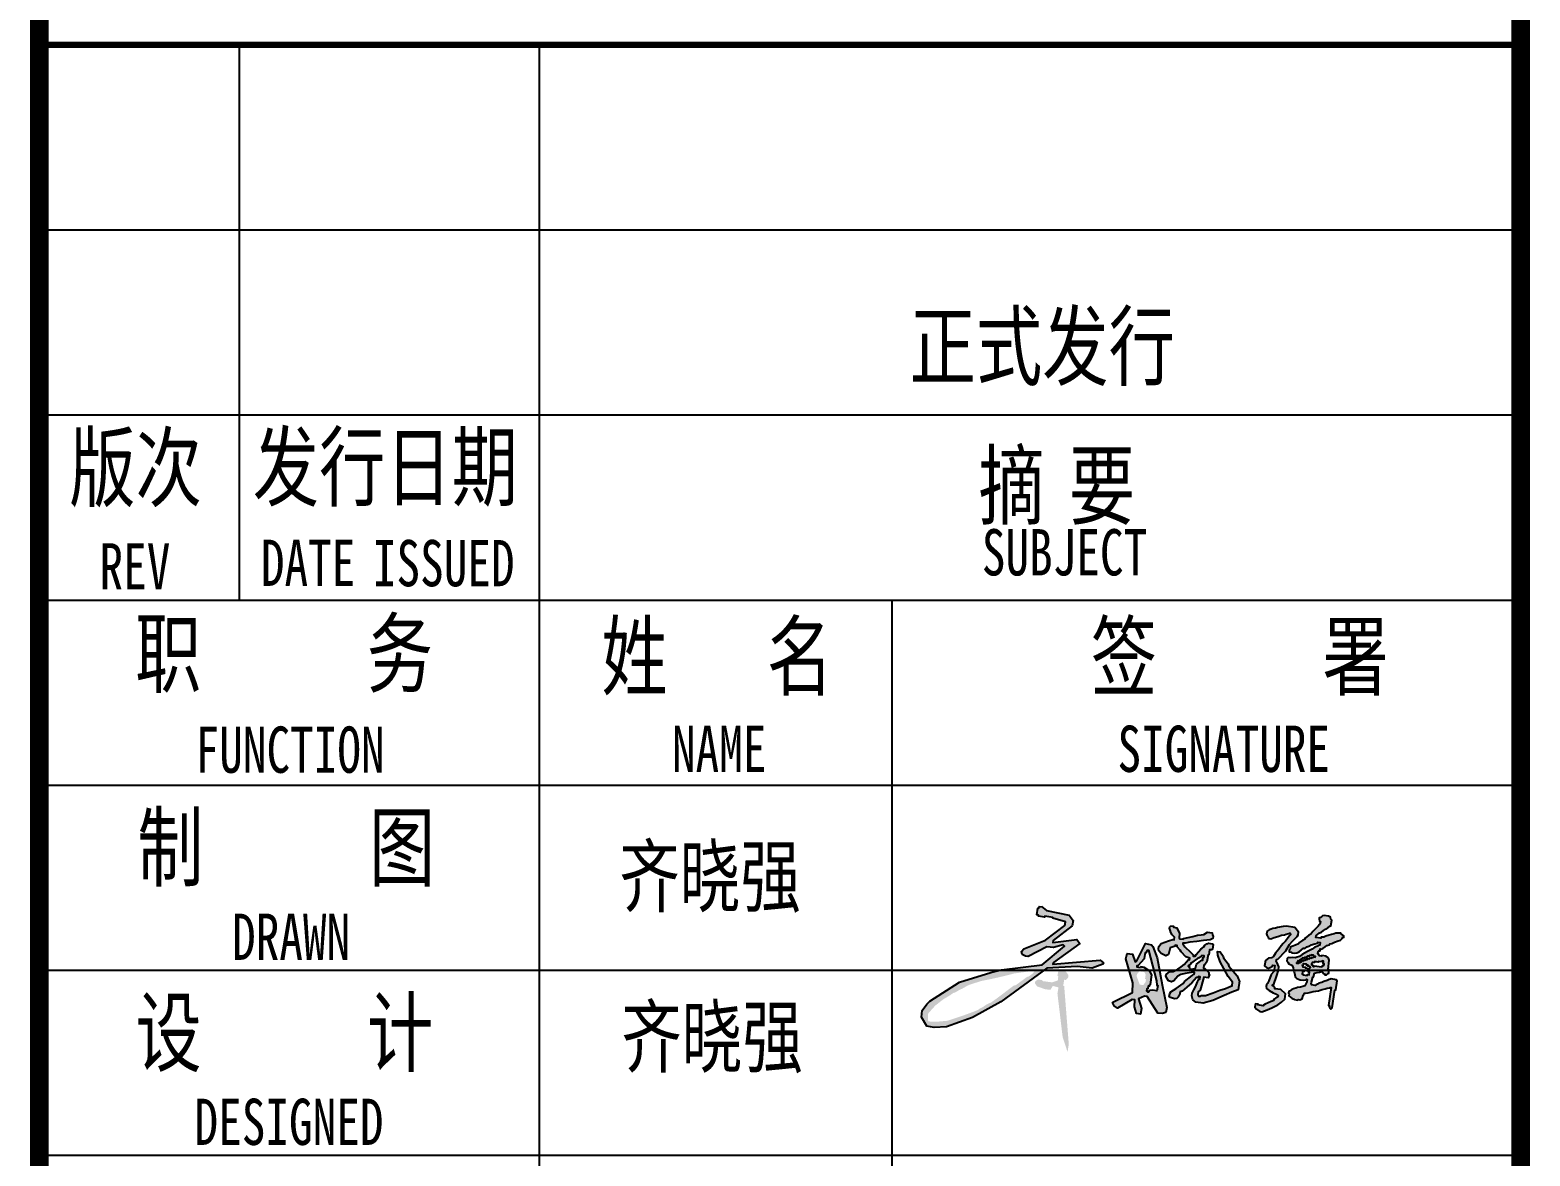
# Model space of a CAD drawing. Extents: x 552102 to 973302, y -80747 to 40012826.
# Drawn here: x 934489 to 942589, y 258834 to 264918 of the extents above; entities that cross this region are included whole.
import ezdxf

# ---------------------------------------------------------------- set-up
doc = ezdxf.new("R2010")
doc.units = 0
doc.header["$LTSCALE"] = 1000
doc.header["$MEASUREMENT"] = 0
doc.layers.add('PUB_TITLE', color=7, linetype='Continuous')
doc.styles.add('-宋体', font='', dxfattribs={"width": 0.8})
doc.styles.get('-宋体').set_extended_font_data('SimSun')

msp = doc.modelspace()

# ---------------------------------------------------------------- hatches: boundary and pattern name
h = msp.add_hatch(color=6)
h.paths.add_polyline_path([(940073.5, 259752.4), (940068.4, 259753.3), (940073.3, 259786.1), (940082, 259784.3), (940094.8, 259796.9), (940096.5, 259811.5), (940076.4, 259838.3), (940051.8, 259841.4), (940042.3, 259834.4), (940036.9, 259806.5), (940041.8, 259805.2), (940038.9, 259781.9), (940008, 259772.1), (939956, 259778.8), (939956.2, 259783.9), (939933, 259787.6), (939918.7, 259778.9), (939914.8, 259768), (939926.7, 259750.6), (939973.4, 259733.8), (940000.4, 259732.7), (940011.5, 259752.5), (940042.7, 259745), (940037.2, 259711.1), (940065.1, 259477.4), (940091.3, 259396.5), (940098.4, 259436.5)])
h.paths.add_polyline_path([(939980.2, 259848.6), (940143.2, 259858.4), (940225.1, 259848.1), (940282.8, 259869.8), (940285.1, 259877.3), (940268.5, 259891.9), (940012.5, 259870.5), (940015.1, 259879.8), (940157.3, 259982.6), (940141.1, 260003.8), (940012.3, 259987.2), (940013.2, 259997.3), (940117, 260078.1), (940121.7, 260105.8), (940101.1, 260134.2), (939977.5, 260160.9), (939953.7, 260179.9), (939937.5, 260182.2), (939936.1, 260172.6), (939931.5, 260173.3), (939926.4, 260136.5), (939935.5, 260135.2), (939933.9, 260129.5), (939967.7, 260124.5), (939968.8, 260129.5), (940011.3, 260122.9), (940011.4, 260118.8), (940080.5, 260098.9), (940077.3, 260079.7), (939973, 259999.2), (939855.4, 259953.3), (939843.4, 259939.5), (939845.8, 259921.9), (939864, 259913.3), (939878.3, 259911.2), (939980.5, 259964.6), (940016.2, 259959.9), (940067.1, 259975.2), (940075, 259968.4), (939953.7, 259866.3), (939735.3, 259840.1), (939677.7, 259824.4), (939508.9, 259772.5), (939348.3, 259671.3), (939331.4, 259653.9), (939306, 259620.2), (939303.8, 259583.2), (939331.3, 259534.8), (939371, 259528.4), (939437.7, 259531.3), (939577.7, 259581.7), (939731.8, 259666.3)])
h.paths.add_polyline_path([(939763, 259725.7), (939709.8, 259685.4), (939676.5, 259661.8), (939665.3, 259658), (939645.2, 259646.8), (939638.8, 259641.2), (939618.4, 259630.8), (939607.5, 259622.7), (939571.8, 259608.8), (939524.8, 259591.5), (939494.6, 259581.3), (939464.1, 259571.3), (939443.8, 259564.7), (939384.8, 259559.1), (939340.6, 259560.9), (939337.2, 259571.1), (939337.5, 259600.4), (939343.3, 259608.7), (939377.7, 259646.8), (939420.5, 259680.4), (939457.6, 259702.4), (939474.8, 259714.8), (939485.6, 259717.9), (939512.2, 259733.6), (939521.7, 259737.3), (939553.9, 259755.6), (939564.1, 259759.8), (939605.4, 259772.9), (939625.2, 259779.4), (939679.6, 259790.1), (939745.6, 259805.2), (939805.2, 259820.4), (939855.1, 259827.2), (939920.2, 259837.2), (939910.3, 259828.8), (939904, 259819.8), (939882.3, 259804.1), (939871.7, 259801), (939860.6, 259792.2), (939811.8, 259756.7), (939800.7, 259754.3)], flags=16)
h.paths.add_polyline_path([(940603.2, 259759.5), (940576.1, 259904.4), (940551.4, 259965.5), (940544.9, 259975.3), (940512.9, 259981.5), (940465.8, 259888.4), (940457.4, 259882.2), (940442.3, 259924.7), (940413.8, 259927.5), (940406.7, 259899.7), (940444.7, 259769), (940441.9, 259716.7), (940335.3, 259665.8), (940334, 259662.9), (940343.5, 259645.6), (940360.7, 259633.2), (940440.7, 259679.1), (940454.2, 259677.8), (940453.4, 259639.5), (940463.8, 259603.4), (940486, 259600.1), (940490.2, 259631.3), (940474.8, 259682.6), (940506.9, 259697.8), (940521, 259695.7), (940578.9, 259604.9), (940602.7, 259603.1), (940623.2, 259609.3), (940627.5, 259636.4)])
h.paths.add_polyline_path([(940481.9, 259759.5), (940464.8, 259804.9), (940466.9, 259820.8), (940471.2, 259819.2), (940477.9, 259832.3), (940505.9, 259828.1), (940513.4, 259813), (940510.1, 259790.6), (940514.8, 259788.4), (940513.6, 259775), (940500.9, 259757.4)], flags=0)
h.paths.add_polyline_path([(940520.4, 259724.9), (940522.2, 259739.1), (940527, 259738.2), (940529.1, 259752.4), (940533.8, 259751.8), (940535.3, 259761.3), (940540, 259760.6), (940547.3, 259812.4), (940536.5, 259833.1), (940505.4, 259852.6), (940486.5, 259855.1), (940485.4, 259850.4), (940466.8, 259853.3), (940468.2, 259862.9), (940472.9, 259862.3), (940507.1, 259900.5), (940512.4, 259933.2), (940517.1, 259932.8), (940523.8, 259946.5), (940529.2, 259945.7), (940572.3, 259780.8), (940573.5, 259756.1), (940578.3, 259755.8), (940573.9, 259726), (940550.6, 259729.4), (940536.2, 259727.5), (940527.9, 259719.4), (940524.6, 259719.5), (940524.9, 259724.1)], flags=16)
h.paths.add_polyline_path([(940855, 259824.4), (940832.8, 259847.6), (940825.3, 259848.4), (940827.1, 259865.7), (940831.1, 259865.7), (940844.1, 259883.4), (940850.6, 259921.5), (940854.4, 259920.9), (940858.5, 259947.9), (940868.2, 259948), (940873.5, 259951.9), (940877.1, 259976.5), (940872.9, 259980.6), (940853.4, 259983.5), (940844.4, 259981), (940833.7, 259973.4), (940827.5, 259964.7), (940811.1, 259951.9), (940786.6, 259921.8), (940780.9, 259912.9), (940770.8, 259913.3), (940771.7, 259919.1), (940755, 259935.5), (940725.6, 259963.5), (940714, 259980.6), (940714.5, 259984.4), (940726.5, 259982.9), (940751.7, 259989.3), (940790, 259993.1), (940826.1, 259998), (940862.2, 260001.6), (940876.8, 260008.2), (940878.4, 260019.2), (940875.1, 260029.4), (940872, 260038.9), (940847.5, 260042.5), (940827.7, 260031.1), (940812.6, 260028.1), (940793.1, 260026.4), (940768.6, 260020.6), (940742.8, 260014.9), (940718.3, 260008.8), (940716.1, 260004.7), (940697.7, 260007.3), (940693.9, 260011.8), (940697, 260035.8), (940681.2, 260067.5), (940662.9, 260070.4), (940663.5, 260074.9), (940649.5, 260076.9), (940644.6, 260072.8), (940642.8, 260064.5), (940645.8, 260054.1), (940649.2, 260042.2), (940656.5, 260028), (940669.9, 260016), (940667.8, 260002), (940660, 260003.2), (940637.6, 259996.5), (940597.3, 259982.8), (940584.3, 259966.4), (940582.3, 259953), (940585, 259942.3), (940597.3, 259928.5), (940621.6, 259915.5), (940637.2, 259922.6), (940646.2, 259958.4), (940672.3, 259967.8), (940672.4, 259972.2), (940682.8, 259970.3), (940682.2, 259965.5), (940699, 259946), (940706, 259937.7), (940730.3, 259909.5), (940751.3, 259903.1), (940750, 259894.2), (940744.1, 259895.1), (940734.2, 259883.1), (940721.6, 259867.8), (940705.6, 259856.3), (940687.6, 259843.4), (940661.9, 259831), (940642.1, 259828.5), (940625.1, 259816.4), (940622.3, 259807.8), (940626.9, 259795.5), (940636.8, 259779.5), (940652.6, 259774.9), (940664.7, 259780.7), (940675.7, 259793.2), (940687.3, 259806.3), (940702.9, 259813.7), (940726.4, 259819.5), (940759.5, 259824.7), (940760.6, 259827.7), (940776.7, 259825.3), (940775.6, 259816.1), (940772.2, 259816.7), (940764.6, 259809.1), (940722.3, 259776.9), (940715.7, 259766.6), (940678, 259739.2), (940648.7, 259720.3), (940643.7, 259712.7), (940640.2, 259695.7), (940648.4, 259689.7), (940668.4, 259682.9), (940681.7, 259685.4), (940688.9, 259692.7), (940696.5, 259702.9), (940699.5, 259720.9), (940710.5, 259725.1), (940736.1, 259745.5), (940762, 259770.1), (940775.8, 259783.3), (940788.3, 259798.7), (940797.3, 259798.8), (940798.5, 259803.6), (940807.2, 259801.5), (940805.8, 259789.7), (940801.3, 259788.5), (940793.9, 259775.4), (940786.9, 259756.9), (940779.9, 259744), (940773.1, 259730.9), (940764.3, 259714), (940762.1, 259699.1), (940768.6, 259677.3), (940785.2, 259664.6), (940823.7, 259658.9), (940875.6, 259674.8), (940937, 259700.5), (940979.4, 259718.2), (941012.1, 259731.8), (941019.3, 259780.3), (941016.1, 259785.4), (941012.3, 259793.5), (941008.3, 259806.7), (940963.2, 259859.6), (940959, 259871.5), (940934.5, 259904.5), (940932.5, 259913.4), (940915.3, 259936.8), (940900.7, 259938), (940903.1, 259919.2), (940916.6, 259883.8), (940935.4, 259846.4), (940959, 259804.4), (940982.7, 259772.2), (940980, 259752.5), (940976.2, 259753.1), (940970, 259750.4), (940959.9, 259745.9), (940945, 259739.3), (940913.3, 259729.5), (940878.2, 259714.8), (940836.3, 259701.4), (940812.5, 259700.6), (940809.6, 259697), (940799.5, 259698.2), (940794.6, 259704.5), (940796.9, 259720.3), (940807.1, 259730.7), (940827.2, 259799.3), (940851, 259796.4), (940857.6, 259814.2), (940853.8, 259815.2)])
h.paths.add_polyline_path([(940782, 259848.5), (940764.7, 259842.7), (940750.8, 259845.3), (940751.5, 259849.2), (940748.9, 259851.9), (940749.5, 259857.8), (940743.5, 259859.5), (940745.1, 259863.5), (940749.5, 259862.9), (940750.1, 259867.1), (940756.2, 259870.5), (940757, 259875.6), (940761.4, 259878.3), (940775.6, 259889), (940793.1, 259901.6), (940801.5, 259903.9), (940816.6, 259916.8), (940828.9, 259915.2), (940827.1, 259906.4), (940823, 259906), (940821.5, 259892.3), (940815.9, 259892.1), (940788.6, 259871)], flags=16)
h.paths.add_polyline_path([(941221.2, 259808.9), (941230, 259837.9), (941233, 259855.8), (941222.5, 259881.7), (941217.9, 259884.4), (941219.5, 259895.2), (941227.9, 259896.7), (941269.5, 259941.5), (941289.7, 259976), (941306.6, 259994.3), (941330.8, 260020.3), (941336.5, 260029.3), (941338.6, 260043.2), (941318.6, 260069), (941274.5, 260075.5), (941255.6, 260074.2), (941226.2, 260068.4), (941214.8, 260064.7), (941200.8, 260062.9), (941190.5, 260060.1), (941180.6, 260055.9), (941175.1, 260052.6), (941168.8, 260048.9), (941166, 260033.4), (941170.3, 260023.4), (941174.1, 260017.9), (941177.6, 260008.3), (941188.9, 260006.9), (941207.2, 260013.9), (941227.4, 260020.1), (941247.8, 260027.4), (941262.4, 260029.6), (941272.7, 260032.9), (941287.1, 260035.1), (941289.6, 260038.3), (941293.4, 260037.8), (941294.1, 260035.2), (941297.4, 260030), (941287.9, 260021.3), (941279.7, 260008.1), (941267.7, 259993.8), (941256, 259981.3), (941244.9, 259969.5), (941232.2, 259951), (941214.6, 259929.3), (941202.9, 259912.6), (941192.6, 259904.4), (941177.1, 259902), (941160.4, 259891), (941156, 259861.7), (941168.3, 259850.7), (941176.9, 259849.4), (941185.2, 259853.2), (941199.1, 259859.6), (941201, 259865.2), (941210.1, 259862.9), (941204.9, 259830.8), (941191.8, 259813.7), (941177.7, 259780.6), (941171.7, 259766.5), (941165.3, 259759.1), (941163.6, 259749.6), (941166.6, 259739.6), (941179.8, 259728.1), (941202, 259714.7), (941219.8, 259707.5), (941224.3, 259704), (941229, 259700.3), (941227.8, 259691.9), (941222.1, 259692.4), (941207.5, 259680.6), (941201.5, 259673.1), (941190.3, 259667.9), (941175.2, 259660.7), (941159.6, 259654), (941149.3, 259649.6), (941148.8, 259646), (941119.5, 259650.2), (941120.4, 259654.6), (941106, 259656.7), (941103.5, 259637.9), (941111.7, 259627.5), (941130.2, 259614.9), (941140.4, 259613.4), (941169.3, 259623.5), (941195.6, 259634.1), (941226.4, 259650.1), (941247.7, 259665.3), (941264.9, 259681.6), (941269.1, 259709.8), (941244, 259732.8), (941210.3, 259737.8), (941210.5, 259742.6), (941202.6, 259753.2), (941198.1, 259753.9), (941199, 259758.2), (941203, 259757.6)])
h.paths.add_polyline_path([(941492.7, 259740.3), (941506.3, 259742.3), (941509.4, 259744.5), (941516, 259744.8), (941500.5, 259647.6), (941506.1, 259644.4), (941505.7, 259636.7), (941508.8, 259632.3), (941511.7, 259628.7), (941515.5, 259629.3), (941518.3, 259633.1), (941521.2, 259633.5), (941535.4, 259729.9), (941541.1, 259732.3), (941548, 259780.1), (941543.8, 259782.5), (941543.6, 259786.2), (941514.8, 259791.1), (941512.4, 259789.8), (941504.7, 259786.7), (941494.3, 259782.5), (941476.3, 259776.3), (941465.5, 259770.6), (941456.4, 259768.9), (941448.4, 259767), (941441.6, 259761.9), (941433.4, 259758.3), (941429.5, 259754.5), (941409.2, 259757.8), (941408.8, 259762.7), (941407, 259764.6), (941409.7, 259773.6), (941415.8, 259800), (941420.4, 259802.6), (941425.9, 259821.9), (941437.9, 259824.4), (941452.2, 259826.8), (941462.1, 259830.1), (941465.1, 259832.5), (941467.1, 259830), (941470.1, 259826), (941474.4, 259820.2), (941482.2, 259816.9), (941481.7, 259813.2), (941489.2, 259812.8), (941493.9, 259816.9), (941498, 259820.5), (941501.7, 259821.8), (941503.2, 259841.4), (941499.5, 259841.7), (941505.2, 259891.7), (941501.6, 259901.9), (941496.5, 259907.1), (941490.5, 259910), (941488.1, 259913.6), (941465.2, 259917), (941463.7, 259913.9), (941452, 259915.3), (941450.5, 259919.3), (941446.9, 259921.2), (941446.9, 259925.3), (941443.9, 259926.3), (941445.8, 259938.9), (941448.2, 259939), (941450.4, 259943.4), (941455.3, 259942.9), (941456.2, 259952.5), (941460.9, 259951.5), (941471, 259955.4), (941482, 259964.8), (941492.3, 259971.5), (941504.1, 259974.8), (941508.1, 259979.4), (941518.6, 259982.4), (941533.1, 259990), (941553.3, 259996.4), (941566, 259999.7), (941574.8, 260008.3), (941578.7, 260015.6), (941583.4, 260014.9), (941584, 260022.6), (941577.8, 260026.7), (941571.4, 260030.9), (941566.6, 260036.9), (941540.7, 260037.7), (941531.6, 260033.9), (941516.3, 260030.8), (941504.4, 260027), (941486.6, 260021), (941475, 260016.7), (941460.3, 260016), (941458.5, 260010.5), (941432.7, 260014.8), (941434.7, 260026), (941440.2, 260027.9), (941451.8, 260038.9), (941463.8, 260042.9), (941474.1, 260051.8), (941485.1, 260058.8), (941496.3, 260066.9), (941507.1, 260074.9), (941513.6, 260078), (941518.1, 260108.5), (941514.2, 260113), (941510.8, 260123.4), (941501.2, 260130), (941476.6, 260133.1), (941467.9, 260130.6), (941462.1, 260126.3), (941457.6, 260122.3), (941450.3, 260121.5), (941449.9, 260113), (941453, 260102.2), (941457.5, 260100.8), (941454.3, 260084.1), (941450.5, 260083.2), (941445.2, 260075.2), (941433, 260062.8), (941416.8, 260046.2), (941404.6, 260032), (941392.7, 260024.9), (941377.1, 260012.1), (941371, 260004), (941361.6, 260000), (941344.4, 259987.8), (941338.6, 259980), (941323.1, 259973), (941303.1, 259965.8), (941296.1, 259961.3), (941292.4, 259948.2), (941289, 259946.5), (941287.6, 259937.3), (941301.4, 259934.3), (941303.2, 259931.2), (941316.5, 259929.2), (941330, 259931.2), (941342.4, 259936.3), (941364.9, 259956.1), (941373.2, 259954.9), (941384.2, 259963.5), (941394.4, 259967.6), (941407, 259975.2), (941426.5, 259979.9), (941442.4, 259984.5), (941443.1, 259989), (941455.5, 259986.5), (941454, 259973), (941449.1, 259973.1), (941444, 259968.3), (941427.3, 259962), (941411.8, 259950.9), (941386.7, 259938.8), (941359, 259923.4), (941344.1, 259911.8), (941331.4, 259908.3), (941320.8, 259905.2), (941305.7, 259906.8), (941294, 259904.6), (941282.7, 259906.7), (941277.5, 259901.4), (941276.3, 259887.2), (941280.4, 259880.5), (941286.7, 259871.6), (941303.3, 259864.1), (941309.4, 259853), (941311.5, 259838.2), (941314.9, 259829.5), (941318.6, 259813.2), (941320.7, 259803.1), (941324.6, 259798.8), (941330, 259792), (941348.5, 259785.2), (941363.8, 259783.4), (941377.5, 259785.4), (941382.2, 259789), (941385.9, 259787.8), (941383.7, 259773), (941381.9, 259771.3), (941373.3, 259752.5), (941362.5, 259749), (941349.3, 259746.9), (941334.1, 259744.6), (941323.7, 259740.6), (941312.3, 259737.3), (941302.3, 259733.7), (941297.9, 259730.7), (941290.6, 259725.2), (941286.7, 259722.3), (941284.2, 259712.9), (941287.5, 259710.2), (941286.6, 259698.7), (941296.1, 259691.8), (941304.8, 259685.6), (941316.2, 259681.6), (941317.3, 259680.1), (941332.6, 259676), (941337.7, 259679.4), (941346.7, 259678.1), (941357.9, 259682.5), (941364.1, 259698.5), (941372, 259713), (941377.2, 259713.6), (941391.4, 259716.2), (941406, 259718.6), (941418.6, 259722.3), (941432.1, 259724.5), (941447.6, 259726.9), (941456, 259730.2), (941467.1, 259734.1), (941483.3, 259736.8)])
h.paths.add_polyline_path([(941395.8, 259812.6), (941387.1, 259813.8), (941385.9, 259809.2), (941363.1, 259813.2), (941363.5, 259816.2), (941358.9, 259816.7), (941360.6, 259831.3), (941368.9, 259830.7), (941369.6, 259835.5), (941393.1, 259831.7), (941392.8, 259826.8), (941398.1, 259827.6)], flags=16)
h.paths.add_polyline_path([(941396.9, 259845.6), (941377.2, 259849.2), (941377.6, 259852.4), (941364.3, 259854.8), (941362.7, 259858.8), (941363.6, 259862), (941360.4, 259862.5), (941361.5, 259871), (941367.2, 259870), (941367.9, 259873.6), (941380.3, 259872.2), (941380.2, 259866.8), (941389.2, 259865.9), (941388.2, 259861.8), (941397.6, 259860.2), (941399.8, 259854.9), (941402.1, 259854.6), (941401.9, 259851.3), (941401.9, 259850), (941397, 259850.1)], flags=16)
h.paths.add_polyline_path([(941423, 259857.1), (941418.3, 259857.8), (941417.5, 259861.9), (941414.3, 259862.8), (941414.3, 259867.3), (941409.2, 259868.3), (941410.8, 259876.7), (941415.5, 259877.4), (941416.4, 259880.8), (941425.1, 259879.5), (941427.2, 259884.6), (941445.7, 259881.8), (941446.7, 259885.4), (941465.8, 259883.6), (941466.7, 259887.5), (941474.6, 259885.7), (941472.3, 259873.1), (941476.9, 259871.3), (941475.9, 259863.9), (941471.7, 259864.2), (941470.1, 259859.8), (941465.4, 259859.5), (941464.9, 259855.4), (941422.6, 259861.2)], flags=16)
h.paths.add_polyline_path([(941378.6, 259892.4), (941369.2, 259893.3), (941367.9, 259889.2), (941358.4, 259890.7), (941357.8, 259886.1), (941353.6, 259886.3), (941352.6, 259881.3), (941348.6, 259882.8), (941346.8, 259877.9), (941338.2, 259878.9), (941336.8, 259874.1), (941328.6, 259875), (941328.8, 259879.4), (941333.6, 259879.3), (941335.3, 259888.9), (941344.2, 259887.3), (941344.9, 259892), (941349.9, 259891.8), (941350.6, 259896.5), (941355.6, 259895.7), (941356.2, 259899.9), (941360.4, 259899.8), (941361.2, 259904.1), (941370.6, 259902.5), (941371.3, 259907.1), (941381.4, 259906.1), (941382, 259910), (941386, 259909.7), (941386.9, 259914.2), (941398.1, 259914.2), (941397.9, 259916.9), (941407.5, 259916.4), (941409.2, 259920.6), (941420.5, 259918.2), (941420.7, 259914.2), (941430.1, 259912.3), (941428.6, 259909), (941420.8, 259910.3), (941418.3, 259906.6), (941409.1, 259907.1), (941408.4, 259902.7), (941399.3, 259903.8), (941398, 259899.5), (941389.8, 259900.4), (941388, 259895.9), (941379.3, 259896.6)], flags=16)

# ---------------------------------------------------------------- linework, layer by layer
for p, q in [((934538.9, 241837.2), (934538.9, 299237.2)), ((934538.9, 264837.6), (942538.9, 264837.6)), ((935620.2, 261837.6), (935620.2, 264837.6)), ((937238.9, 264837.6), (937238.9, 252837.6)), ((934538.9, 263837.6), (942538.9, 263837.6)), ((934538.9, 262837.6), (942538.9, 262837.6)), ((934538.9, 261837.6), (942538.9, 261837.6)), ((939143.3, 261837.6), (939143.3, 252808.2)), ((934538.9, 260837.6), (942538.9, 260837.6)), ((934538.9, 259837.6), (942538.9, 259837.6)), ((934538.9, 258837.6), (942538.9, 258837.6))]:
    msp.add_line(p, q)
at = {"const_width": 34}
msp.add_lwpolyline([(934538.9, 264837.6), (942538.9, 264837.6)], dxfattribs=at)
at = {"color": 1}
for points in [[(939950.4, 260182.5), (939977.5, 260160.9), (940101.1, 260134.2), (940121.7, 260105.8), (940117, 260078.1), (940013.2, 259997.3), (940012.3, 259987.2), (940141.1, 260003.8), (940157.3, 259982.6), (940015.1, 259879.8), (940012.5, 259870.5), (940268.5, 259891.9), (940285.1, 259877.3), (940282.8, 259869.8), (940225.1, 259848.1), (940143.2, 259858.4), (939980.2, 259848.6), (939731.8, 259666.3), (939577.7, 259581.7), (939437.7, 259531.3), (939371, 259528.4), (939331.3, 259534.8), (939303.8, 259583.2), (939306, 259620.2), (939331.4, 259653.9), (939348.3, 259671.3), (939508.9, 259772.5), (939677.7, 259824.4), (939735.3, 259840.1), (939953.7, 259866.3), (940075, 259968.4), (940067.1, 259975.2), (940016.2, 259959.9), (939980.5, 259964.6), (939878.3, 259911.2), (939864, 259913.3), (939845.8, 259921.9), (939843.4, 259939.5), (939855.4, 259953.3), (939973, 259999.2), (940077.3, 260079.7), (940080.5, 260098.9), (940011.4, 260118.8), (940011.3, 260122.9), (939968.8, 260129.5), (939967.7, 260124.5), (939933.9, 260129.5), (939935.5, 260135.2), (939926.4, 260136.5), (939931.5, 260173.3), (939936.1, 260172.6), (939937.5, 260182.2), (939953.7, 260179.9)], [(941449.9, 260113), (941453, 260102.2), (941457.5, 260100.8), (941454.3, 260084.1), (941450.5, 260083.2), (941445.2, 260075.2), (941433, 260062.8), (941416.8, 260046.2), (941404.6, 260032), (941392.7, 260024.9), (941377.1, 260012.1), (941371, 260004), (941361.6, 260000), (941344.4, 259987.8), (941338.6, 259980), (941323.1, 259973), (941303.1, 259965.8), (941296.1, 259961.3), (941292.4, 259948.2), (941289, 259946.5), (941287.6, 259937.3), (941301.4, 259934.3), (941303.2, 259931.2), (941316.5, 259929.2), (941330, 259931.2), (941342.4, 259936.3), (941364.9, 259956.1), (941373.2, 259954.9), (941384.2, 259963.5), (941394.4, 259967.6), (941407, 259975.2), (941426.5, 259979.9), (941442.4, 259984.5), (941443.1, 259989), (941455.5, 259986.5), (941454, 259973), (941449.1, 259973.1), (941444, 259968.3), (941427.3, 259962), (941411.8, 259950.9), (941386.7, 259938.8), (941359, 259923.4), (941344.1, 259911.8), (941331.4, 259908.3), (941320.8, 259905.2), (941305.7, 259906.8), (941294, 259904.6), (941282.7, 259906.7), (941277.5, 259901.4), (941276.3, 259887.2), (941280.4, 259880.5), (941286.7, 259871.6), (941303.3, 259864.1), (941309.4, 259853), (941311.5, 259838.2), (941314.9, 259829.5), (941318.6, 259813.2), (941320.7, 259803.1), (941324.6, 259798.8), (941330, 259792), (941348.5, 259785.2), (941363.8, 259783.4), (941377.5, 259785.4), (941382.2, 259789), (941385.9, 259787.8), (941383.7, 259773), (941381.9, 259771.3), (941373.3, 259752.5), (941362.5, 259749), (941349.3, 259746.9), (941334.1, 259744.6), (941323.7, 259740.6), (941312.3, 259737.3), (941302.3, 259733.7), (941297.9, 259730.7), (941290.6, 259725.2), (941286.7, 259722.3), (941284.2, 259712.9), (941287.5, 259710.2), (941286.6, 259698.7), (941296.1, 259691.8), (941304.8, 259685.6), (941316.2, 259681.6), (941317.3, 259680.1), (941332.6, 259676), (941337.7, 259679.4), (941346.7, 259678.1), (941357.9, 259682.5), (941364.8, 259700.3), (941364.1, 259698.5), (941372, 259713), (941377.2, 259713.6), (941391.4, 259716.2), (941406, 259718.6), (941418.6, 259722.3), (941432.1, 259724.5), (941447.6, 259726.9), (941456, 259730.2), (941467.1, 259734.1), (941483.3, 259736.8), (941492.7, 259740.3), (941506.3, 259742.3), (941509.4, 259744.5), (941516, 259744.8), (941500.5, 259647.6), (941506.1, 259644.4), (941505.7, 259636.7), (941508.8, 259632.3), (941511.7, 259628.7), (941515.5, 259629.3), (941518.3, 259633.1), (941521.2, 259633.5), (941535.4, 259729.9), (941541.1, 259732.3), (941548, 259780.1), (941543.8, 259782.5), (941543.6, 259786.2), (941514.8, 259791.1), (941512.4, 259789.8), (941504.7, 259786.7), (941494.3, 259782.5), (941476.3, 259776.3), (941465.5, 259770.6), (941456.4, 259768.9), (941448.4, 259767), (941441.6, 259761.9), (941433.4, 259758.3), (941429.5, 259754.5), (941409.2, 259757.8), (941408.8, 259762.7), (941407, 259764.6), (941409.7, 259773.6), (941415.8, 259800), (941420.4, 259802.6), (941425.9, 259821.9), (941437.9, 259824.4), (941452.2, 259826.8), (941462.1, 259830.1), (941465.1, 259832.5), (941467.1, 259830), (941470.1, 259826), (941474.4, 259820.2), (941482.2, 259816.9), (941481.7, 259813.2), (941489.2, 259812.8), (941493.9, 259816.9), (941498, 259820.5), (941501.7, 259821.8), (941503.2, 259841.4), (941499.5, 259841.7), (941505.2, 259891.7), (941501.6, 259901.9), (941496.5, 259907.1), (941490.5, 259910), (941488.1, 259913.6), (941465.2, 259917), (941463.7, 259913.9), (941452, 259915.3), (941450.5, 259919.3), (941446.9, 259921.2), (941446.9, 259925.3), (941443.9, 259926.3), (941445.8, 259938.9), (941448.2, 259939), (941450.4, 259943.4), (941455.3, 259942.9), (941456.2, 259952.5), (941460.9, 259951.5), (941471, 259955.4), (941482, 259964.8), (941492.3, 259971.5), (941504.1, 259974.8), (941508.1, 259979.4), (941518.6, 259982.4), (941533.1, 259990), (941553.3, 259996.4), (941566, 259999.7), (941574.8, 260008.3), (941578.7, 260015.6), (941583.4, 260014.9), (941584, 260022.6), (941577.8, 260026.7), (941571.4, 260030.9), (941566.6, 260036.9), (941540.7, 260037.7), (941531.6, 260033.9), (941516.3, 260030.8), (941504.4, 260027), (941486.6, 260021), (941475, 260016.7), (941460.3, 260016), (941458.5, 260010.5), (941432.7, 260014.8), (941434.7, 260026), (941440.2, 260027.9), (941451.8, 260038.9), (941463.8, 260042.9), (941474.1, 260051.8), (941485.1, 260058.8), (941496.3, 260066.9), (941507.1, 260074.9), (941513.6, 260078), (941518.1, 260108.5), (941514.2, 260113), (941510.8, 260123.4), (941501.2, 260130), (941476.6, 260133.1), (941467.9, 260130.6), (941462.1, 260126.3), (941457.6, 260122.3), (941450.3, 260121.5), (941449.9, 260113)], [(940649.5, 260076.9), (940663.5, 260074.9), (940662.9, 260070.4), (940681.2, 260067.5), (940697, 260035.8), (940693.9, 260011.8), (940697.7, 260007.3), (940716.1, 260004.7), (940718.3, 260008.8), (940742.8, 260014.9), (940768.6, 260020.6), (940793.1, 260026.4), (940812.6, 260028.1), (940827.7, 260031.1), (940847.5, 260042.5), (940872, 260038.9), (940875.1, 260029.4), (940878.4, 260019.2), (940876.8, 260008.2), (940862.2, 260001.6), (940826.1, 259998), (940790, 259993.1), (940751.7, 259989.3), (940726.5, 259982.9), (940714.5, 259984.4), (940714, 259980.6), (940725.6, 259963.5), (940755, 259935.5), (940771.7, 259919.1), (940770.8, 259913.3), (940780.9, 259912.9), (940786.6, 259921.8), (940811.1, 259951.9), (940827.5, 259964.7), (940833.7, 259973.4), (940844.4, 259981), (940853.4, 259983.5), (940872.9, 259980.6), (940877.1, 259976.5), (940873.5, 259951.9), (940868.2, 259948), (940858.5, 259947.9), (940854.4, 259920.9), (940850.6, 259921.5), (940844.1, 259883.4), (940831.1, 259865.7), (940827.1, 259865.7), (940825.3, 259848.4), (940832.8, 259847.6), (940855, 259824.4), (940853.8, 259815.2), (940857.6, 259814.2), (940851, 259796.4), (940827.2, 259799.3), (940807.1, 259730.7), (940796.9, 259720.3), (940794.6, 259704.5), (940799.5, 259698.2), (940809.6, 259697), (940812.5, 259700.6), (940836.3, 259701.4), (940878.2, 259714.8), (940913.3, 259729.5), (940945, 259739.3), (940959.9, 259745.9), (940970, 259750.4), (940976.2, 259753.1), (940980, 259752.5), (940982.7, 259772.2), (940959, 259804.4), (940935.4, 259846.4), (940916.6, 259883.8), (940903.1, 259919.2), (940900.7, 259938), (940915.3, 259936.8), (940932.5, 259913.4), (940934.5, 259904.5), (940959, 259871.5), (940963.2, 259859.6), (941008.3, 259806.7), (941012.3, 259793.5), (941016.1, 259785.4), (941019.3, 259780.3), (941012.1, 259731.8), (940979.4, 259718.2), (940937, 259700.5), (940875.6, 259674.8), (940823.7, 259658.9), (940785.2, 259664.6), (940768.6, 259677.3), (940762.1, 259699.1), (940764.3, 259714), (940773.1, 259730.9), (940779.9, 259744), (940786.9, 259756.9), (940793.9, 259775.4), (940801.3, 259788.5), (940805.8, 259789.7), (940807.2, 259801.5), (940798.5, 259803.6), (940797.3, 259798.8), (940788.3, 259798.7), (940775.8, 259783.3), (940762, 259770.1), (940736.1, 259745.5), (940710.5, 259725.1), (940699.5, 259720.9), (940696.5, 259702.9), (940688.9, 259692.7), (940681.7, 259685.4), (940668.4, 259682.9), (940648.4, 259689.7), (940640.2, 259695.7), (940643.7, 259712.7), (940648.7, 259720.3), (940678, 259739.2), (940715.7, 259766.6), (940722.3, 259776.9), (940764.6, 259809.1), (940772.2, 259816.7), (940775.6, 259816.1), (940776.7, 259825.3), (940760.6, 259827.7), (940759.5, 259824.7), (940726.4, 259819.5), (940702.9, 259813.7), (940687.3, 259806.3), (940675.7, 259793.2), (940664.7, 259780.7), (940652.6, 259774.9), (940636.8, 259779.5), (940626.9, 259795.5), (940622.3, 259807.8), (940625.1, 259816.4), (940642.1, 259828.5), (940661.9, 259831), (940687.6, 259843.4), (940705.6, 259856.3), (940721.6, 259867.8), (940734.2, 259883.1), (940744.1, 259895.1), (940750, 259894.2), (940751.3, 259903.1), (940730.3, 259909.5), (940706, 259937.7), (940699, 259946), (940682.2, 259965.5), (940682.8, 259970.3), (940672.4, 259972.2), (940672.3, 259967.8), (940646.2, 259958.4), (940637.2, 259922.6), (940621.6, 259915.5), (940597.3, 259928.5), (940585, 259942.3), (940582.3, 259953), (940584.3, 259966.4), (940597.3, 259982.8), (940637.6, 259996.5), (940660, 260003.2), (940667.8, 260002), (940669.9, 260016), (940656.5, 260028), (940649.2, 260042.2), (940645.8, 260054.1), (940642.8, 260064.5), (940644.6, 260072.8), (940649.5, 260076.9)], [(941177.6, 260008.3), (941188.9, 260006.9), (941207.2, 260013.9), (941227.4, 260020.1), (941247.8, 260027.4), (941262.4, 260029.6), (941272.7, 260032.9), (941287.1, 260035.1), (941289.6, 260038.3), (941293.4, 260037.8), (941294.1, 260035.2), (941297.4, 260030), (941287.9, 260021.3), (941279.7, 260008.1), (941267.7, 259993.8), (941256, 259981.3), (941244.9, 259969.5), (941232.2, 259951), (941214.6, 259929.3), (941202.9, 259912.6), (941192.6, 259904.4), (941177.1, 259902), (941160.4, 259891), (941156, 259861.7), (941168.3, 259850.7), (941176.9, 259849.4), (941185.2, 259853.2), (941199.1, 259859.6), (941201, 259865.2), (941210.1, 259862.9), (941204.9, 259830.8), (941191.8, 259813.7), (941177.7, 259780.6), (941171.7, 259766.5), (941165.3, 259759.1), (941163.6, 259749.6), (941166.6, 259739.6), (941179.8, 259728.1), (941202, 259714.7), (941219.8, 259707.5), (941224.3, 259704), (941229, 259700.3), (941227.8, 259691.9), (941222.1, 259692.4), (941207.5, 259680.6), (941201.5, 259673.1), (941190.3, 259667.9), (941175.2, 259660.7), (941159.6, 259654), (941149.3, 259649.6), (941148.8, 259646), (941119.5, 259650.2), (941120.4, 259654.6), (941106, 259656.7), (941103.5, 259637.9), (941111.7, 259627.5), (941130.2, 259614.9), (941140.4, 259613.4), (941169.3, 259623.5), (941195.6, 259634.1), (941226.4, 259650.1), (941247.7, 259665.3), (941264.9, 259681.6), (941269.1, 259709.8), (941244, 259732.8), (941210.3, 259737.8), (941210.5, 259742.6), (941202.6, 259753.2), (941198.1, 259753.9), (941199, 259758.2), (941203, 259757.6), (941221.2, 259808.9), (941230, 259837.9), (941233, 259855.8), (941222.5, 259881.7), (941217.9, 259884.4), (941219.5, 259895.2), (941227.9, 259896.7), (941269.5, 259941.5), (941289.7, 259976), (941306.6, 259994.3), (941330.8, 260020.3), (941336.5, 260029.3), (941338.6, 260043.2), (941318.6, 260069), (941274.5, 260075.5), (941255.6, 260074.2), (941226.2, 260068.4), (941214.8, 260064.7), (941200.8, 260062.9), (941190.5, 260060.1), (941180.6, 260055.9), (941175.1, 260052.6), (941168.8, 260048.9), (941166, 260033.4), (941170.3, 260023.4), (941174.1, 260017.9), (941177.6, 260008.3)], [(940335.3, 259665.8), (940441.9, 259716.7), (940444.7, 259769), (940406.7, 259899.7), (940413.8, 259927.5), (940442.3, 259924.7), (940457.4, 259882.2), (940465.8, 259888.4), (940512.9, 259981.5), (940544.9, 259975.3), (940551.4, 259965.5), (940576.1, 259904.4), (940603.2, 259759.5), (940627.5, 259636.4), (940623.2, 259609.3), (940602.7, 259603.1), (940578.9, 259604.9), (940521, 259695.7), (940506.9, 259697.8), (940474.8, 259682.6), (940490.2, 259631.3), (940486, 259600.1), (940463.8, 259603.4), (940453.4, 259639.5), (940454.2, 259677.8), (940440.7, 259679.1), (940360.7, 259633.2), (940343.5, 259645.6), (940334, 259662.9), (940335.3, 259665.8)], [(940485.4, 259850.4), (940466.8, 259853.3), (940468.2, 259862.9), (940472.9, 259862.3), (940507.1, 259900.5), (940512.4, 259933.2), (940517.1, 259932.8), (940523.8, 259946.5), (940529.2, 259945.7), (940572.3, 259780.8), (940573.5, 259756.1), (940578.3, 259755.8), (940573.9, 259726), (940550.6, 259729.4), (940536.2, 259727.5), (940527.9, 259719.4), (940524.6, 259719.5), (940524.9, 259724.1), (940520.4, 259724.9), (940522.2, 259739.1), (940527, 259738.2), (940529.1, 259752.4), (940533.8, 259751.8), (940535.3, 259761.3), (940540, 259760.6), (940547.3, 259812.4), (940536.5, 259833.1), (940505.4, 259852.6), (940486.5, 259855.1), (940485.4, 259850.4)], [(940750.7, 259845.3), (940764.7, 259842.7), (940782, 259848.5), (940788.6, 259871), (940815.9, 259892.1), (940821.5, 259892.3), (940823, 259906), (940827.1, 259906.4), (940828.9, 259915.2), (940816.6, 259916.8), (940801.5, 259903.9), (940793.1, 259901.6), (940775.6, 259889), (940761.4, 259878.3), (940757, 259875.6), (940756.2, 259870.5), (940750.1, 259867.1), (940749.5, 259862.9), (940745.1, 259863.5), (940743.5, 259859.5), (940749.5, 259857.8), (940748.9, 259851.9), (940751.5, 259849.2), (940750.8, 259845.3)], [(941328.8, 259879.4), (941328.6, 259875), (941336.8, 259874.1), (941338.2, 259878.9), (941346.8, 259877.9), (941348.6, 259882.8), (941352.6, 259881.3), (941353.6, 259886.3), (941357.8, 259886.1), (941358.4, 259890.7), (941367.9, 259889.2), (941369.2, 259893.3), (941378.6, 259892.4), (941379.3, 259896.6), (941388, 259895.9), (941389.8, 259900.4), (941398, 259899.5), (941399.3, 259903.8), (941408.4, 259902.7), (941409.1, 259907.1), (941418.3, 259906.6), (941420.8, 259910.3), (941428.6, 259909), (941430.1, 259912.3), (941420.7, 259914.2), (941420.5, 259918.2), (941409.2, 259920.6), (941407.5, 259916.4), (941397.9, 259916.9), (941398.1, 259914.2), (941386.9, 259914.2), (941386, 259909.7), (941382, 259910), (941381.4, 259906.1), (941371.3, 259907.1), (941370.6, 259902.5), (941361.2, 259904.1), (941360.4, 259899.8), (941356.2, 259899.9), (941355.6, 259895.7), (941350.6, 259896.5), (941349.9, 259891.8), (941344.9, 259892), (941344.2, 259887.3), (941335.3, 259888.9), (941333.6, 259879.3), (941328.8, 259879.4)], [(941397, 259850.5), (941396.9, 259845.6), (941377.2, 259849.2), (941377.6, 259852.4), (941364.3, 259854.8), (941362.7, 259858.8), (941362.7, 259858.8), (941363.6, 259862), (941360.4, 259862.5), (941361.5, 259871), (941367.2, 259870), (941367.9, 259873.6), (941380.3, 259872.2), (941380.2, 259866.8), (941389.2, 259865.9), (941388.2, 259861.8), (941397.6, 259860.2), (941399.8, 259854.9), (941402.1, 259854.6), (941401.9, 259851.3), (941401.9, 259850), (941397, 259850.1)], [(941410.9, 259877), (941409.2, 259868.3), (941414.3, 259867.3), (941414.3, 259862.8), (941417.5, 259861.9), (941418.3, 259857.8), (941423, 259857.1), (941422.6, 259861.2), (941464.9, 259855.4), (941465.4, 259859.5), (941470.1, 259859.8), (941471.7, 259864.2), (941475.9, 259863.9), (941476.9, 259871.3), (941472.3, 259873.1), (941474.6, 259885.7), (941466.7, 259887.5), (941465.8, 259883.6), (941446.7, 259885.4), (941445.7, 259881.8), (941427.2, 259884.6), (941425.1, 259879.5), (941416.4, 259880.8), (941415.5, 259877.4), (941411.5, 259876.8)], [(941360.6, 259831.3), (941358.9, 259816.7), (941363.5, 259816.2), (941363.1, 259813.2), (941385.9, 259809.2), (941387.1, 259813.8), (941395.8, 259812.6), (941398.1, 259827.6), (941392.8, 259826.8), (941393.1, 259831.7), (941369.6, 259835.5), (941368.9, 259830.7), (941360.6, 259831.3)]]:
    msp.add_lwpolyline(points, dxfattribs=at)
at = {"layer": 'PUB_TITLE', "const_width": 100}
msp.add_lwpolyline([(934538.9, 299237.2), (942538.9, 299237.2), (942538.9, 241837.6), (934538.9, 241837.6)], close=True, dxfattribs=at)

# ---------------------------------------------------------------- texts
at = {"style": '-宋体', "width": 0.75}
for s, height, p in [('正式发行', 350, (939239.2, 263033.9)), ('版次', 350, (934700.9, 262378.8)), ('发行日期', 350, (935691.8, 262381.9)), ('摘', 350, (939610.7, 262281.9)), ('要', 350, (940098.9, 262281.9)), ('SUBJECT', 250, (939628.7, 261970.7)), ('REV', 250, (934864.2, 261894.8)), ('DATE', 250, (935735.7, 261913.9)), ('ISSUED', 250, (936340.2, 261912.2)), ('职     务', 350, (935056.1, 261374.2)), ('姓   名', 350, (937574.1, 261358.9)), ('签     署', 350, (940216.8, 261358)), ('FUNCTION', 250, (935383.2, 260904.3)), ('NAME', 250, (937955.3, 260908.2)), ('SIGNATURE', 250, (940361.2, 260909.1)), ('制     图', 350, (935068.3, 260327.4)), ('齐晓强', 320, (937670.3, 260185.9)), ('DRAWN', 250, (935580, 259893.4)), ('设     计', 350, (935058.1, 259326.5)), ('齐晓强', 320, (937681.3, 259318.6)), ('DESIGNED', 250, (935377.2, 258893.6))]:
    msp.add_text(s, height=height, dxfattribs=at).set_placement(p)

doc.saveas('drawing.dxf')
